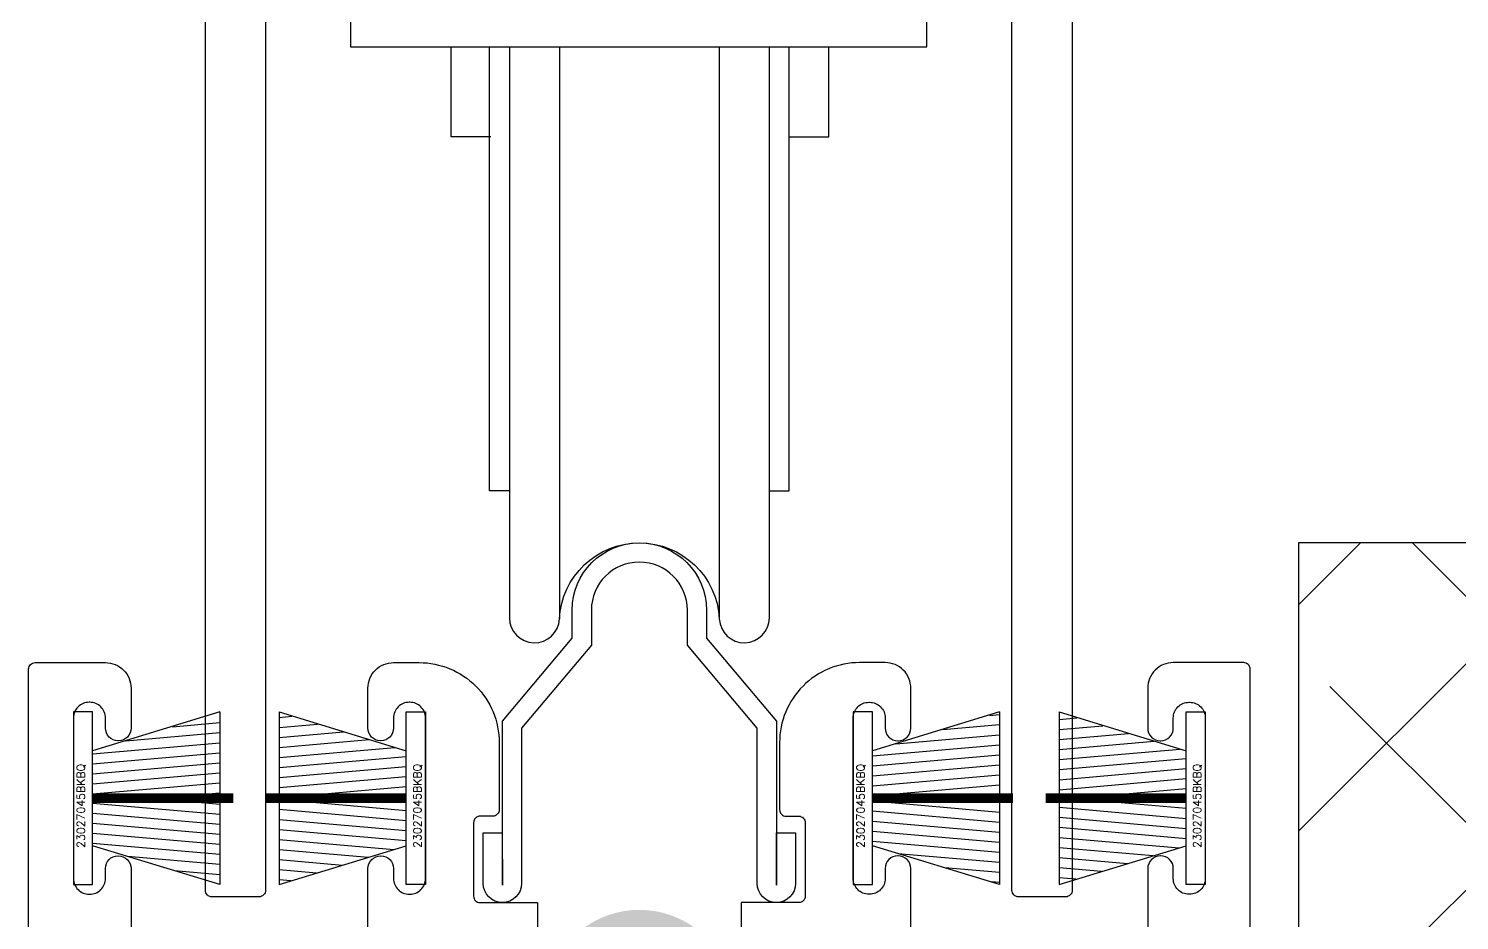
# Model space of a CAD drawing. Extents: x 0 to 79.8, y 0 to 38.2.
# Drawn here: x 74.946 to 77.181, y 29.952 to 31.346 of the extents above; entities that cross this region are included whole.
import ezdxf

# ---------------------------------------------------------------- set-up
doc = ezdxf.new("R2010")
doc.units = 0
doc.header["$MEASUREMENT"] = 0
doc.layers.get('0').update_dxf_attribs({"linetype": 'CONTINUOUS'})
for name, color, linetype in [('DIM', 4, 'CONTINUOUS'), ('FRAME', 1, 'CONTINUOUS'), ('GEOM', 1, 'CONTINUOUS'), ('HARDWARE', 7, 'CONTINUOUS'), ('HATCH', 7, 'CONTINUOUS'), ('I-STRUT', 7, 'CONTINUOUS'), ('MISC', 9, 'CONTINUOUS'), ('VENT', 5, 'CONTINUOUS'), ('WALL-CONDITION', 7, 'CONTINUOUS')]:
    doc.layers.add(name, color=color, linetype=linetype)
doc.styles.get("Standard").update_dxf_attribs({"font": 'simplex.shx'})
pattern_1 = [(5, (-16.618363, 22.69481), (-0.00136181, 0.01556554), [])]
pattern_2 = [(355, (-16.618363, 18.815973), (-0.00136181, -0.01556554), [])]

# ---------------------------------------------------------------- blocks, each defined once
blk = doc.blocks.new('FW1020 STD SILL')
blk.add_lwpolyline([(0.075, 0.457, 1), (-0.075, 0.457), (-0.075, 0.4023), (-0.184, 0.2724), (-0.184, 0.03, -1), (-0.244, 0.03), (-0.244, 0.109), (-0.2141, 0.109), (-0.214, 0.027), (-0.214, 0.2833), (-0.105, 0.4132), (-0.105, 0.457, -1), (0.105, 0.457), (0.105, 0.4132), (0.214, 0.2833), (0.214, 0.027), (0.2141, 0.109), (0.244, 0.109), (0.244, 0.03, -1), (0.184, 0.03), (0.184, 0.2724), (0.075, 0.4023)], format="xyb", close=True)
blk = doc.blocks.new('3749-SILL')
at = {"layer": 'I-STRUT'}
h = blk.add_hatch(color=256, dxfattribs=at)
h.dxf.hatch_style = 1
edge = h.paths.add_edge_path()
edge.add_arc((0.954, -0.524), 0.0689, 60, 120, ccw=False)
edge.add_line((0.9884, -0.4643), (0.9855, -0.4694))
edge.add_arc((0.954, -0.524), 0.063, 30, 60, ccw=False)
edge.add_line((1.0086, -0.4925), (1.0137, -0.4896))
edge.add_arc((0.954, -0.524), 0.0689, 0, 30, ccw=False)
edge.add_line((1.0229, -0.524), (1.017, -0.524))
edge.add_arc((0.954, -0.524), 0.063, -30, 0, ccw=False)
edge.add_line((1.0086, -0.5555), (1.0137, -0.5584))
edge.add_arc((0.954, -0.524), 0.0689, 323.1301, 330, ccw=False)
edge.add_arc((1.0406, -0.589), 0.0394, 143.1301, 323.1301)
edge.add_arc((0.954, -0.524), 0.1476, 323.1301, 343.8304)
edge.add_arc((1.1034, -0.5673), 0.00787, 90, 163.8304, ccw=False)
edge.add_line((1.1034, -0.5594), (1.1251, -0.5594))
edge.add_arc((1.1251, -0.5909), 0.0315, 60, 90, ccw=False)
edge.add_line((1.1409, -0.5637), (1.2136, -0.6056))
edge.add_arc((1.2175, -0.5988), 0.00787, 240, 270)
edge.add_line((1.2175, -0.6067), (1.2257, -0.6067))
edge.add_arc((1.2257, -0.5909), 0.0157, 270, 360)
edge.add_line((1.2414, -0.5909), (1.2414, -0.4571))
edge.add_arc((1.2257, -0.4571), 0.0157, 0, 90)
edge.add_line((1.2257, -0.4413), (1.2175, -0.4413))
edge.add_arc((1.2175, -0.4492), 0.00787, 90, 120)
edge.add_line((1.2136, -0.4424), (1.1409, -0.4843))
edge.add_arc((1.1251, -0.4571), 0.0315, 270, 300, ccw=False)
edge.add_line((1.1251, -0.4886), (1.1034, -0.4886))
edge.add_arc((1.1034, -0.4807), 0.00787, 196.1696, 270, ccw=False)
edge.add_arc((0.954, -0.524), 0.1476, 16.1696, 90)
edge.add_arc((0.954, -0.524), 0.1476, 90, 163.8304)
edge.add_arc((0.8046, -0.4807), 0.00787, 270, 343.8304, ccw=False)
edge.add_line((0.8046, -0.4886), (0.7829, -0.4886))
edge.add_arc((0.7829, -0.4571), 0.0315, 240, 270, ccw=False)
edge.add_line((0.7671, -0.4843), (0.6944, -0.4424))
edge.add_arc((0.6905, -0.4492), 0.00787, 60, 90)
edge.add_line((0.6905, -0.4413), (0.6823, -0.4413))
edge.add_arc((0.6823, -0.4571), 0.0157, 90, 180)
edge.add_line((0.6666, -0.4571), (0.6666, -0.5909))
edge.add_arc((0.6823, -0.5909), 0.0157, 180, 270)
edge.add_line((0.6823, -0.6067), (0.6905, -0.6067))
edge.add_arc((0.6905, -0.5988), 0.00787, 270, 300)
edge.add_line((0.6944, -0.6056), (0.7671, -0.5637))
edge.add_arc((0.7829, -0.5909), 0.0315, 90, 120, ccw=False)
edge.add_line((0.7829, -0.5594), (0.8046, -0.5594))
edge.add_arc((0.8046, -0.5673), 0.00787, 16.1696, 90, ccw=False)
edge.add_arc((0.954, -0.524), 0.1476, 196.1696, 216.8699)
edge.add_arc((0.8674, -0.589), 0.0394, 216.8699, 396.8699)
edge.add_arc((0.954, -0.524), 0.0689, 210, 216.8699, ccw=False)
edge.add_line((0.8943, -0.5584), (0.8994, -0.5555))
edge.add_arc((0.954, -0.524), 0.063, 180, 210, ccw=False)
edge.add_line((0.891, -0.524), (0.8851, -0.524))
edge.add_arc((0.954, -0.524), 0.0689, 150, 180, ccw=False)
edge.add_line((0.8943, -0.4896), (0.8994, -0.4925))
edge.add_arc((0.954, -0.524), 0.063, 120, 150, ccw=False)
edge.add_line((0.9225, -0.4694), (0.9196, -0.4643))
for points in [[(0.53, -0.554), (0.53, -0.366), (0.53, -0.312, -0.414214), (0.55, -0.292), (0.5505, -0.292, -0.414214), (0.57, -0.3115), (0.57, -0.3275, 0.414214), (0.5945, -0.352), (0.5955, -0.352, 0.414214), (0.62, -0.3275), (0.62, -0.0765, 0.414214), (0.5955, -0.052), (0.5945, -0.052, 0.414214), (0.57, -0.0765), (0.57, -0.0925, -0.414214), (0.5505, -0.112), (0.5495, -0.112, -0.414214), (0.53, -0.0925), (0.53, -0.03, -0.414214), (0.57, 0.01), (0.5928, 0.01), (0.61, 0.01, -0.414214), (0.735, -0.115), (0.735, -0.22, -0.414214), (0.725, -0.23), (0.705, -0.23, 0.414214), (0.695, -0.24), (0.695, -0.355, 0.414214), (0.705, -0.365), (0.795, -0.365), (0.795, -0.425, -0.414214), (0.785, -0.435), (0.765, -0.435), (0.765, -0.4679, -0.585524), (0.753, -0.4746), (0.6933, -0.4381, 0.137872), (0.6871, -0.4364), (0.6784, -0.4364, 0.414214), (0.6666, -0.4482), (0.6666, -0.5998, -0.213422), (0.6627, -0.6086, 0.6885), (0.6705, -0.6292), (0.6769, -0.6292, 0.065543), (0.6799, -0.6288), (0.7557, -0.6085, 0.267949), (0.7641, -0.6002), (0.7653, -0.5957, -0.57735), (0.7784, -0.5922), (0.7927, -0.6065, -0.176327), (0.7961, -0.6138), (0.8043, -0.7069, -0.548619), (0.7885, -0.719), (0.733, -0.6988, -0.263725), (0.7254, -0.69, 0.359508), (0.7138, -0.6804), (0.6784, -0.6804, 0.414214), (0.6666, -0.6922), (0.6666, -0.7), (0.01, -0.7, -0.414214), (0, -0.69), (0, -0.656, -0.414214), (0.01, -0.646), (0.12, -0.646, 0.414214), (0.13, -0.636), (0.13, -0.4746, 0.528549), (0.1163, -0.4653), (0.0218, -0.5024, -0.528549), (0, -0.4875), (0, 0, -0.414214), (0.01, 0.01), (0.12, 0.01, -0.414214), (0.16, -0.03), (0.16, -0.0925, -0.414214), (0.1405, -0.112), (0.1395, -0.112, -0.414214), (0.12, -0.0925), (0.12, -0.0765, 0.414214), (0.0955, -0.052), (0.0945, -0.052, 0.414214), (0.07, -0.0765), (0.07, -0.3275, 0.414214), (0.0945, -0.352), (0.0955, -0.352, 0.414214), (0.12, -0.3275), (0.12, -0.3115, -0.414214), (0.1395, -0.292), (0.14, -0.292, -0.414214), (0.16, -0.312), (0.16, -0.4148, -0.250492), (0.192, -0.4746), (0.192, -0.553, 0.414214), (0.277, -0.638), (0.445, -0.638, 0.414214), (0.53, -0.553)], [(1.378, -0.554), (1.378, -0.366), (1.378, -0.312, 0.414214), (1.358, -0.292), (1.3575, -0.292, 0.414214), (1.338, -0.3115), (1.338, -0.3275, -0.414214), (1.3135, -0.352), (1.3125, -0.352, -0.414214), (1.288, -0.3275), (1.288, -0.0765, -0.414214), (1.3125, -0.052), (1.3135, -0.052, -0.414214), (1.338, -0.0765), (1.338, -0.0925, 0.414214), (1.3575, -0.112), (1.3585, -0.112, 0.414214), (1.378, -0.0925), (1.378, -0.03, 0.414214), (1.338, 0.01), (1.3152, 0.01), (1.298, 0.01, 0.414214), (1.173, -0.115), (1.173, -0.22, 0.414214), (1.183, -0.23), (1.203, -0.23, -0.414214), (1.213, -0.24), (1.213, -0.355, -0.414214), (1.203, -0.365), (1.113, -0.365), (1.113, -0.425, 0.414214), (1.123, -0.435), (1.143, -0.435), (1.143, -0.4679, 0.585524), (1.155, -0.4746), (1.2147, -0.4381, -0.137872), (1.2209, -0.4364), (1.2296, -0.4364, -0.414214), (1.2414, -0.4482), (1.2414, -0.5998, 0.213422), (1.2453, -0.6086, -0.6885), (1.2375, -0.6292), (1.2311, -0.6292, -0.065543), (1.2281, -0.6288), (1.1523, -0.6085, -0.267949), (1.1439, -0.6002), (1.1427, -0.5957, 0.57735), (1.1296, -0.5922), (1.1153, -0.6065, 0.176327), (1.1119, -0.6138), (1.1037, -0.7069, 0.548619), (1.1195, -0.719), (1.175, -0.6988, 0.263725), (1.1826, -0.69, -0.359508), (1.1942, -0.6804), (1.2296, -0.6804, -0.414214), (1.2414, -0.6922), (1.2414, -0.7), (1.898, -0.7, 0.414214), (1.908, -0.69), (1.908, -0.656, 0.414214), (1.898, -0.646), (1.788, -0.646, -0.414214), (1.778, -0.636), (1.778, -0.4746, -0.528549), (1.7917, -0.4653), (1.8862, -0.5024, 0.528549), (1.908, -0.4875), (1.908, 0, 0.414214), (1.898, 0.01), (1.788, 0.01, 0.414214), (1.748, -0.03), (1.748, -0.0925, 0.414214), (1.7675, -0.112), (1.7685, -0.112, 0.414214), (1.788, -0.0925), (1.788, -0.0765, -0.414214), (1.8125, -0.052), (1.8135, -0.052, -0.414214), (1.838, -0.0765), (1.838, -0.3275, -0.414214), (1.8135, -0.352), (1.8125, -0.352, -0.414214), (1.788, -0.3275), (1.788, -0.3115, 0.414214), (1.7685, -0.292), (1.768, -0.292, 0.414214), (1.748, -0.312), (1.748, -0.4148, 0.250492), (1.716, -0.4746), (1.716, -0.553, -0.414214), (1.631, -0.638), (1.463, -0.638, -0.414214), (1.378, -0.553)]]:
    blk.add_lwpolyline(points, format="xyb")
blk = doc.blocks.new('3310-Thermal Mammoth B Rail')
at = {"ltscale": 0.25}
for points in [[(-0.6755, 1.301), (-0.6755, -3.96, 0.414214), (-0.6655, -3.97), (-0.5915, -3.97, 0.414214), (-0.5815, -3.96), (-0.5815, -2.462)], [(0.5845, -2.462), (0.5845, -3.96, 0.414214), (0.5945, -3.97), (0.6685, -3.97, 0.414214), (0.6785, -3.96), (0.6785, 1.301, 0.414214)]]:
    blk.add_lwpolyline(points, format="xyb", dxfattribs=at)
blk = doc.blocks.new('*U18')
at = {"layer": 'HATCH'}
h = blk.add_hatch(dxfattribs=at)
h.set_pattern_fill('ANSI31', color=256, scale=0.125, angle=-40, style=0)
h.set_pattern_definition(pattern_1)
h.paths.add_polyline_path([(-12.3592, 20.2406), (-12.3592, 20.1665), (-12.1607, 20.1665), (-12.1607, 20.3005)])
h = blk.add_hatch(dxfattribs=at)
h.set_pattern_fill('ANSI31', color=256, scale=0.125, angle=-40, style=0)
h.set_pattern_definition(pattern_2)
h.paths.add_polyline_path([(-12.1607, 20.1665), (-12.1607, 20.0325), (-12.3592, 20.0923), (-12.3592, 20.1665)])
at = {"layer": 'GEOM'}
blk.add_lwpolyline([(-12.3892, 20.3015), (-12.3892, 20.0315), (-12.3592, 20.0315), (-12.3592, 20.3015)], close=True, dxfattribs=at)
at = {"layer": 'GEOM', "const_width": 0.015}
blk.add_lwpolyline([(-12.3592, 20.1665), (-12.1396, 20.1665)], dxfattribs=at)
at = {"layer": 'MISC'}
for p, q in [((-12.1607, 20.3015), (-12.3592, 20.2406)), ((-12.1607, 20.3015), (-12.1607, 20.0315)), ((-12.1607, 20.0315), (-12.3592, 20.0923))]:
    blk.add_line(p, q, dxfattribs=at)
at = {"insert": (-12.3701, 20.089), "char_height": 0.0125, "attachment_point": 7, "rotation": 90}
blk.add_mtext_dynamic_manual_height_columns('23027045BKBQ', width=0.310117, gutter_width=0.3125, heights=[0], dxfattribs=at)
blk = doc.blocks.new('*U39')
at = {"layer": 'HATCH'}
h = blk.add_hatch(dxfattribs=at)
h.set_pattern_fill('ANSI31', color=256, scale=0.125, angle=-40, style=0)
h.set_pattern_definition(pattern_1)
h.paths.add_polyline_path([(-12.4192, 20.2406), (-12.4192, 20.1665), (-12.6176, 20.1665), (-12.6176, 20.3005)])
h = blk.add_hatch(dxfattribs=at)
h.set_pattern_fill('ANSI31', color=256, scale=0.125, angle=-40, style=0)
h.set_pattern_definition(pattern_2)
h.paths.add_polyline_path([(-12.6176, 20.1665), (-12.6176, 20.0325), (-12.4192, 20.0923), (-12.4192, 20.1665)])
at = {"layer": 'GEOM'}
blk.add_lwpolyline([(-12.3892, 20.3015), (-12.3892, 20.0315), (-12.4192, 20.0315), (-12.4192, 20.3015)], close=True, dxfattribs=at)
at = {"layer": 'GEOM', "const_width": 0.015}
blk.add_lwpolyline([(-12.4192, 20.1665), (-12.6388, 20.1665)], dxfattribs=at)
at = {"layer": 'MISC'}
for p, q in [((-12.6176, 20.3015), (-12.4192, 20.2406)), ((-12.6176, 20.3015), (-12.6176, 20.0315)), ((-12.6176, 20.0315), (-12.4192, 20.0923))]:
    blk.add_line(p, q, dxfattribs=at)
at = {"insert": (-12.4082, 20.089), "char_height": 0.0125, "attachment_point": 1, "rotation": 90}
blk.add_mtext_dynamic_manual_height_columns('23027045BKBQ', width=0.310117, gutter_width=0.3125, heights=[0], dxfattribs=at)

msp = doc.modelspace()

# ---------------------------------------------------------------- hatches: boundary and pattern name
at = {"layer": 'WALL-CONDITION'}
h = msp.add_hatch(dxfattribs=at)
h.set_pattern_fill('ANSI38', color=256, scale=2)
h.set_pattern_definition([(45, (-84.68352, 1e-14), (-0.1767767, 0.1767767), []), (135, (-84.68352, 1e-14), (-0.5303301, 0.1767767), [0.625, -0.375])])
h.paths.add_polyline_path([(76.9298821, 30.5420213), (78.1726257, 30.5420213), (78.2334492, 30.3208013), (78.1538645, 30.0995813), (78.1726257, 29.9170213), (76.9298821, 29.9170213)])

# ---------------------------------------------------------------- linework, layer by layer
at = {"layer": 'HARDWARE', "color": 7}
msp.add_lwpolyline([(75.4494143, 33.9170227), (75.4494143, 31.3170227), (76.3494143, 31.3170227), (76.3494143, 33.9170227)], close=True, dxfattribs=at)
for points in [[(75.6682488, 31.1767255), (75.6062488, 31.1767255), (75.6062488, 31.3170227)], [(75.6973819, 30.6232417), (75.6663819, 30.6232417), (75.6663816, 31.3170227)], [(75.7755339, 31.3170227), (75.7755343, 30.4231928)], [(76.0252292, 31.3170227), (76.0252295, 30.4231928)], [(76.1033819, 30.6232417), (76.1343819, 30.6232417), (76.1343816, 31.3170227)], [(76.1343816, 31.1767255), (76.1963816, 31.1767255), (76.1963816, 31.3170227)]]:
    msp.add_lwpolyline(points, dxfattribs=at)
msp.add_lwpolyline([(75.6973816, 31.3170227), (75.6973819, 30.4251227, 0.97560971), (75.7755343, 30.4231928, -0.951799969), (76.0252295, 30.4231928, 0.97560971), (76.1033819, 30.4251227), (76.1033816, 31.3170227)], format="xyb", dxfattribs=at)
at = {"layer": 'WALL-CONDITION'}
msp.add_lwpolyline([(76.9298821, 29.9170213), (78.1726257, 29.9170213), (78.1538645, 30.0995813), (78.2334492, 30.3208013), (78.1726257, 30.5420213), (76.9298821, 30.5420213)], close=True, dxfattribs=at)

# ---------------------------------------------------------------- block references
at = {"layer": 'DIM'}
for name, p in [('*U18', (87.4055642, 9.9765331)), ('*U39', (87.9555642, 9.9765331)), ('*U18', (88.6235642, 9.9765331)), ('*U39', (89.1735642, 9.9765331))]:
    msp.add_blockref(name, p, dxfattribs=at)
at = {"layer": 'FRAME'}
msp.add_blockref('3749-SILL', (74.9463819, 30.3450227), dxfattribs=at)
at = {"layer": 'HARDWARE'}
msp.add_blockref('FW1020 STD SILL', (75.9003816, 29.9800227), dxfattribs=at)
at = {"layer": 'VENT', "xscale": -1}
msp.add_blockref('3310-Thermal Mammoth B Rail', (75.9009143, 33.9590222), dxfattribs=at)

doc.saveas('drawing.dxf')
